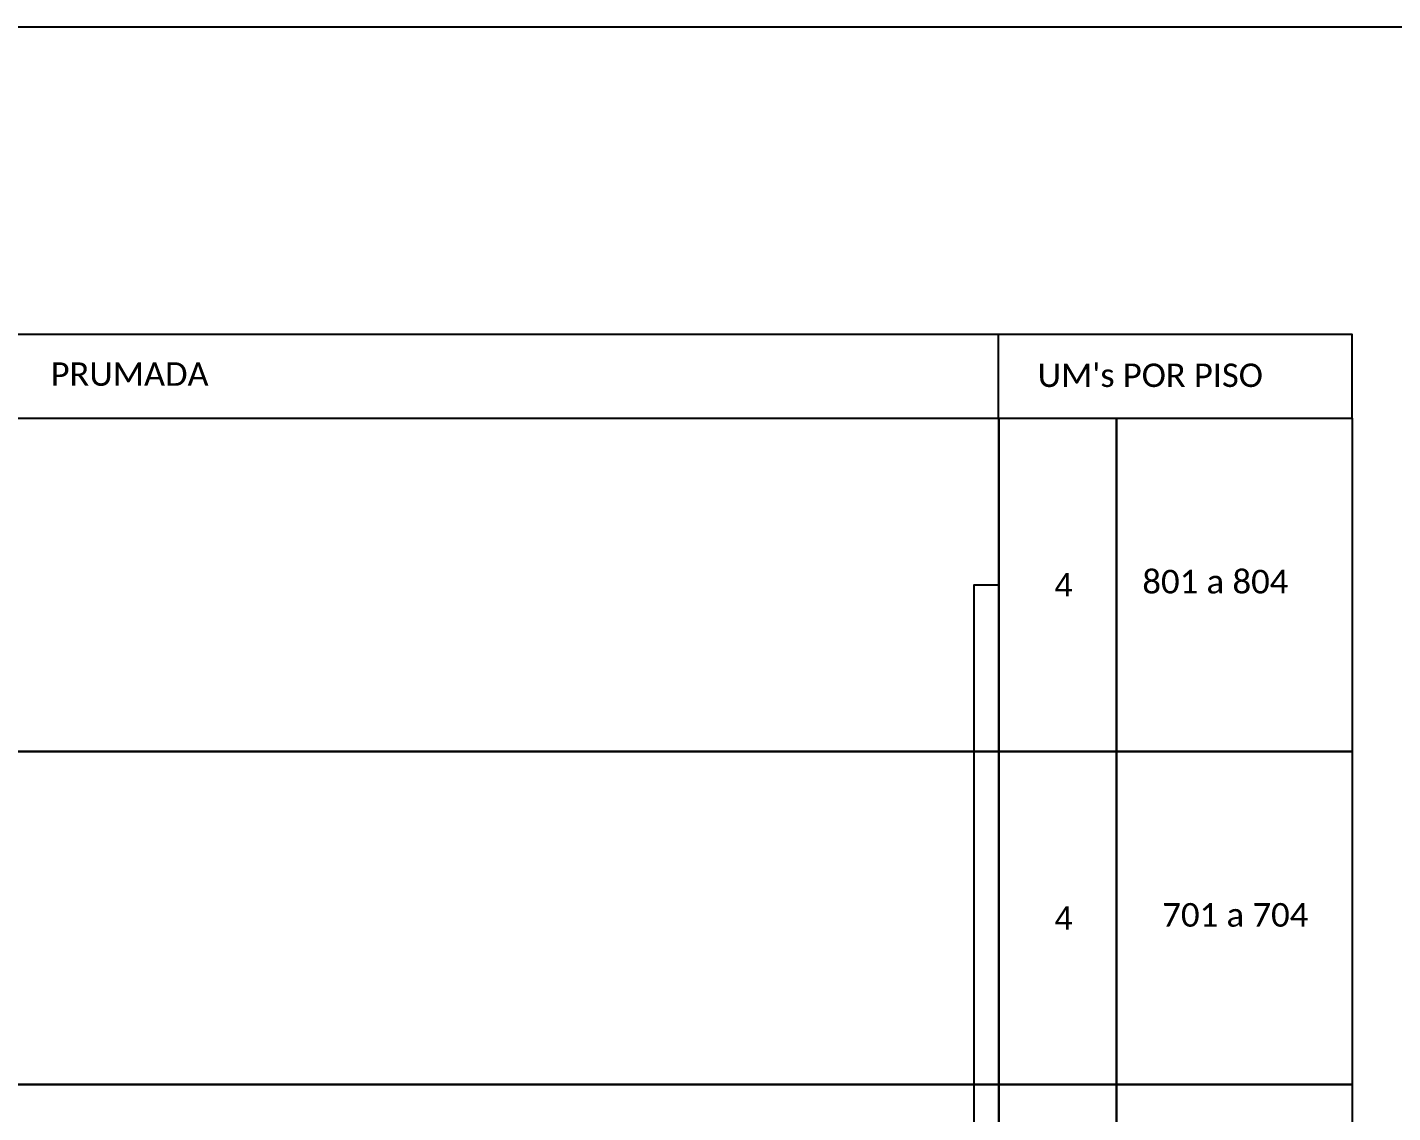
# Model space of a CAD drawing. Header units: metres. Extents: x -425 to 416, y -480 to 114.
# Drawn here: x 259.1 to 335.4, y 53.3 to 114 of the extents above; entities that cross this region are included whole.
import ezdxf
from ezdxf.enums import TextEntityAlignment as Align

# ---------------------------------------------------------------- set-up
doc = ezdxf.new("R2010")
doc.units = ezdxf.units.M
doc.styles.add('ARIAL', font='arial.ttf')
doc.styles.add('WMF-Calibri0', font='calibri.ttf')

msp = doc.modelspace()

# ---------------------------------------------------------------- linework, layer by layer
at = {"color": 7}
msp.add_lwpolyline([(-424.676, -479.971), (416.324, -479.971), (416.324, 114.029), (-424.676, 114.029)], close=True, dxfattribs=at)
for points in [[(219.844, 92.159), (333.173, 92.159), (333.173, 96.843), (219.844, 96.843), (219.844, 96.843), (219.844, 94.501)], [(313.393, 92.159), (313.393, 96.843)]]:
    msp.add_lwpolyline(points)
for points in [[(219.844, 92.159), (313.403, 92.159), (313.403, 73.513), (219.844, 73.513)], [(313.403, 92.159), (319.993, 92.159), (319.993, 73.513), (313.403, 73.513)], [(319.993, 92.159), (333.173, 92.159), (333.173, 73.513), (319.993, 73.513)], [(219.844, 73.513), (313.403, 73.513), (313.403, 54.867), (219.844, 54.867)], [(313.403, 73.513), (319.993, 73.513), (319.993, 54.867), (313.403, 54.867)], [(319.993, 73.513), (333.173, 73.513), (333.173, 54.867), (319.993, 54.867)], [(219.844, 54.867), (313.403, 54.867), (313.403, 36.22), (219.844, 36.22)], [(313.403, 54.867), (319.993, 54.867), (319.993, 36.22), (313.403, 36.22)], [(319.993, 54.867), (333.173, 54.867), (333.173, 36.22), (319.993, 36.22)]]:
    msp.add_lwpolyline(points, close=True)
at = {"color": 3}
msp.add_lwpolyline([(312.016, 51.086), (312.016, 82.836), (313.403, 82.836)], dxfattribs=at)

# ---------------------------------------------------------------- texts
at = {"color": 0, "style": 'WMF-Calibri0'}
for s, height, p in [('PRUMADA', 1.3098, (260.363, 93.97)), ("UM's POR PISO", 1.30976, (315.575, 93.904))]:
    msp.add_text(s, height=height, dxfattribs=at).set_placement(p)
at = {"style": 'WMF-Calibri0'}
for s, p in [('801 a 804', (321.431, 82.353)), ('701 a 704', (322.549, 63.707))]:
    msp.add_text(s, height=1.3195, dxfattribs=at).set_placement(p)
at = {"style": 'ARIAL', "flags": 12}
for p in [(317.033, 82.836), (317.033, 64.19)]:
    msp.add_attdef('4', text='XX', height=1.3098, dxfattribs=at).set_placement(p, align=Align.MIDDLE_CENTER)

doc.saveas('drawing.dxf')
